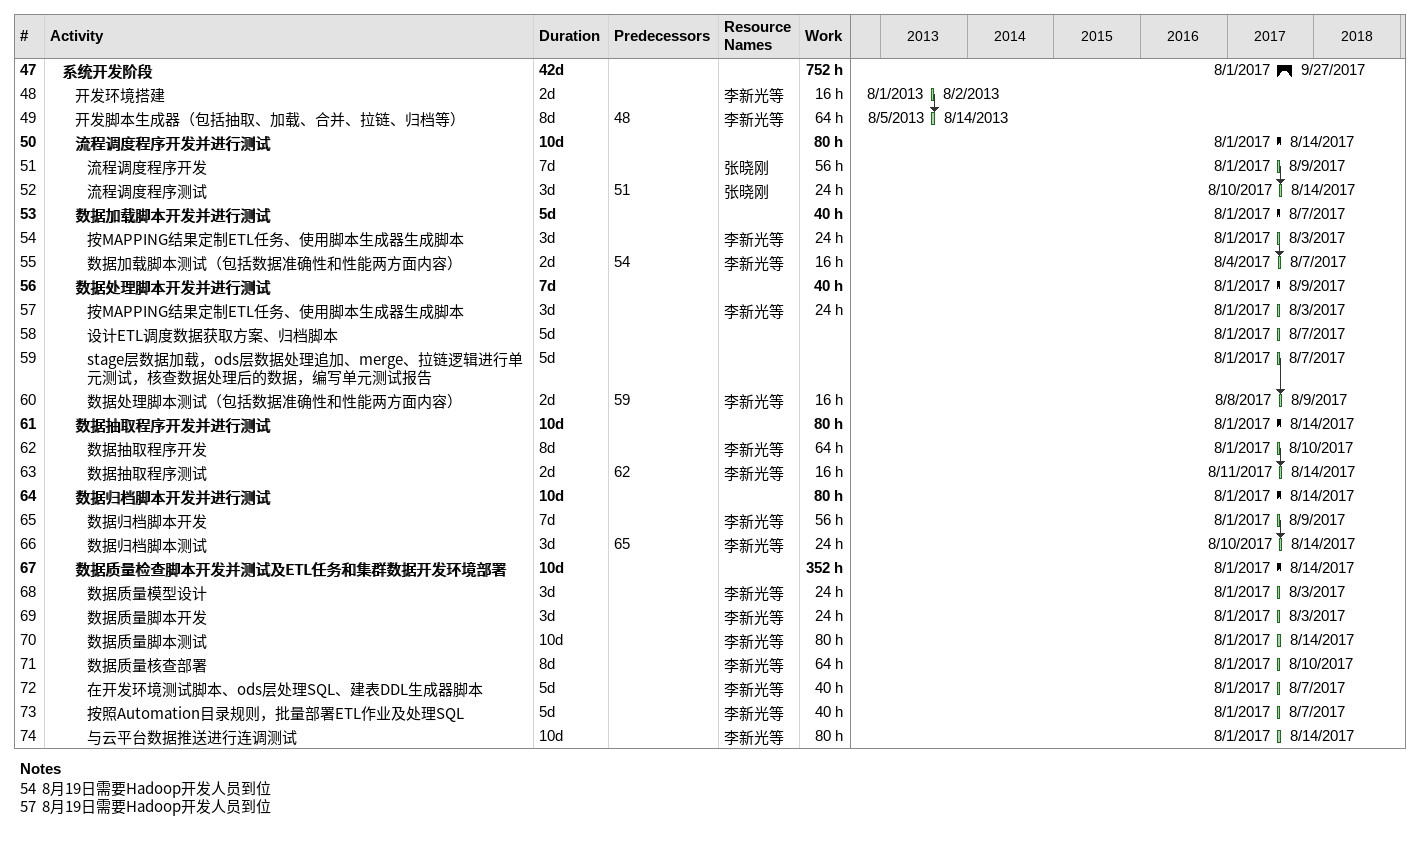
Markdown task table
| ID | Level | Task | Duration | Start | Finish | Predecessors | Resources | Work (h) |
|---|---|---|---|---|---|---|---|---|
| 47 | 2 | **系统开发阶段** | 42d | 2017-08-01 | 2017-09-27 |  |  | 752 |
| 48 | 3 | 开发环境搭建 | 2d | 2013-08-01 | 2013-08-02 |  | 李新光等 | 16 |
| 49 | 3 | 开发脚本生成器（包括抽取、加载、合并、拉链、归档等） | 8d | 2013-08-05 | 2013-08-14 | 48 | 李新光等 | 64 |
| 50 | 3 | **流程调度程序开发并进行测试** | 10d | 2017-08-01 | 2017-08-14 |  |  | 80 |
| 51 | 4 | 流程调度程序开发 | 7d | 2017-08-01 | 2017-08-09 |  | 张晓刚 | 56 |
| 52 | 4 | 流程调度程序测试 | 3d | 2017-08-10 | 2017-08-14 | 51 | 张晓刚 | 24 |
| 53 | 3 | **数据加载脚本开发并进行测试** | 5d | 2017-08-01 | 2017-08-07 |  |  | 40 |
| 54 | 4 | 按MAPPING结果定制ETL任务、使用脚本生成器生成脚本 | 3d | 2017-08-01 | 2017-08-03 |  | 李新光等 | 24 |
| 55 | 4 | 数据加载脚本测试（包括数据准确性和性能两方面内容） | 2d | 2017-08-04 | 2017-08-07 | 54 | 李新光等 | 16 |
| 56 | 3 | **数据处理脚本开发并进行测试** | 7d | 2017-08-01 | 2017-08-09 |  |  | 40 |
| 57 | 4 | 按MAPPING结果定制ETL任务、使用脚本生成器生成脚本 | 3d | 2017-08-01 | 2017-08-03 |  | 李新光等 | 24 |
| 58 | 4 | 设计ETL调度数据获取方案、归档脚本 | 5d | 2017-08-01 | 2017-08-07 |  |  |  |
| 59 | 4 | stage层数据加载，ods层数据处理追加、merge、拉链逻辑进行单元测试，核查数据处理后的数据，编写单元测试报告 | 5d | 2017-08-01 | 2017-08-07 |  |  |  |
| 60 | 4 | 数据处理脚本测试（包括数据准确性和性能两方面内容） | 2d | 2017-08-08 | 2017-08-09 | 59 | 李新光等 | 16 |
| 61 | 3 | **数据抽取程序开发并进行测试** | 10d | 2017-08-01 | 2017-08-14 |  |  | 80 |
| 62 | 4 | 数据抽取程序开发 | 8d | 2017-08-01 | 2017-08-10 |  | 李新光等 | 64 |
| 63 | 4 | 数据抽取程序测试 | 2d | 2017-08-11 | 2017-08-14 | 62 | 李新光等 | 16 |
| 64 | 3 | **数据归档脚本开发并进行测试** | 10d | 2017-08-01 | 2017-08-14 |  |  | 80 |
| 65 | 4 | 数据归档脚本开发 | 7d | 2017-08-01 | 2017-08-09 |  | 李新光等 | 56 |
| 66 | 4 | 数据归档脚本测试 | 3d | 2017-08-10 | 2017-08-14 | 65 | 李新光等 | 24 |
| 67 | 3 | **数据质量检查脚本开发并测试及ETL任务和集群数据开发环境部署** | 10d | 2017-08-01 | 2017-08-14 |  |  | 352 |
| 68 | 4 | 数据质量模型设计 | 3d | 2017-08-01 | 2017-08-03 |  | 李新光等 | 24 |
| 69 | 4 | 数据质量脚本开发 | 3d | 2017-08-01 | 2017-08-03 |  | 李新光等 | 24 |
| 70 | 4 | 数据质量脚本测试 | 10d | 2017-08-01 | 2017-08-14 |  | 李新光等 | 80 |
| 71 | 4 | 数据质量核查部署 | 8d | 2017-08-01 | 2017-08-10 |  | 李新光等 | 64 |
| 72 | 4 | 在开发环境测试脚本、ods层处理SQL、建表DDL生成器脚本 | 5d | 2017-08-01 | 2017-08-07 |  | 李新光等 | 40 |
| 73 | 4 | 按照Automation目录规则，批量部署ETL作业及处理SQL | 5d | 2017-08-01 | 2017-08-07 |  | 李新光等 | 40 |
| 74 | 4 | 与云平台数据推送进行连调测试 | 10d | 2017-08-01 | 2017-08-14 |  | 李新光等 | 80 |

Notes
- 54: 8月19日需要Hadoop开发人员到位
- 57: 8月19日需要Hadoop开发人员到位
